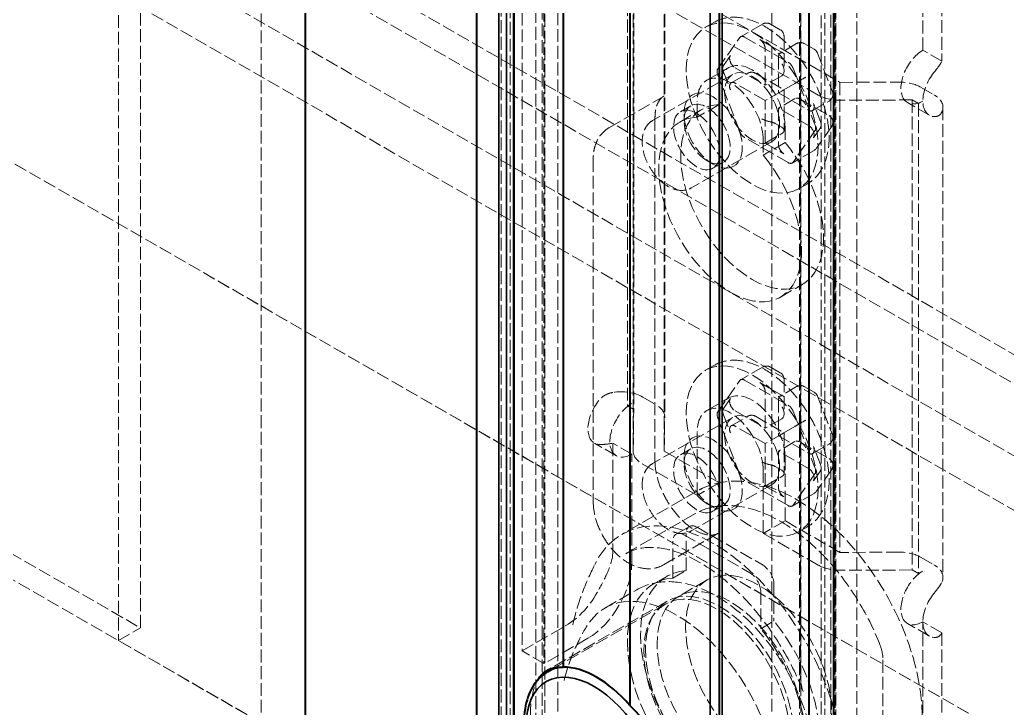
# Model space of a CAD drawing. Header units: millimetres. Extents: x 0 to 2378, y 0 to 1682.
# Drawn here: x 2191.6 to 2217.03, y 1401.75 to 1419.48 of the extents above; entities that cross this region are included whole.
import ezdxf

# ---------------------------------------------------------------- set-up
doc = ezdxf.new("R2010")
doc.units = ezdxf.units.MM
doc.header["$LTSCALE"] = 2
doc.linetypes.add('DASHED', pattern=[0.2067, 0.1654, -0.0413])
for name, color, linetype, lineweight, true_color in [('가려진 것(ISO)', 2, 'DASHED', 18, 0xffff00), ('가시적인 것(ISO)', 3, 'Continuous', 40, 0x00ff00), ('가시적인 좁은 것(ISO)', 3, 'Continuous', 35, 0x00ff00)]:
    doc.layers.add(name, color=color, linetype=linetype, lineweight=lineweight, true_color=true_color)

msp = doc.modelspace()

# ---------------------------------------------------------------- linework, layer by layer
at = {"layer": '가려진 것(ISO)'}
for p, q in [((2194.7011, 1403.8223), (2194.7011, 1471.1882)), ((2194.1354, 1470.8624), (2194.1354, 1403.4966)), ((2197.8124, 1468.745), (2197.8124, 1401.3791)), ((2111.8282, 1451.5456), (2194.7011, 1403.8223)), ((2198.9438, 1400.7251), (2111.2625, 1451.2174)), ((2163.6733, 1441.6802), (2260.5186, 1385.9107)), ((2261.1692, 1384.7839), (2163.0227, 1441.3027)), ((2161.4105, 1440.3772), (2258.2559, 1384.6076)), ((2152.2747, 1438.3355), (2271.9172, 1369.438)), ((2164.0127, 1437.475), (2258.3407, 1383.1551)), ((2205.4491, 1430.004), (2205.4491, 1398.6102)), ((2204.2273, 1400.1322), (2204.2273, 1429.2327)), ((2205.115, 1399.9075), (2205.115, 1428.9941)), ((2203.9961, 1428.5099), (2203.9961, 1399.9436)), ((2204.8835, 1398.2844), (2204.8835, 1426.2082)), ((2204.5299, 1426.1186), (2204.5299, 1403.2273)), ((2212.2374, 1394.7011), (2212.2374, 1426.0949)), ((2205.0956, 1425.7929), (2205.0956, 1402.9015)), ((2211.6717, 1425.7692), (2211.6717, 1394.3754)), ((2205.0518, 1400.0947), (2205.0518, 1425.6136)), ((2212.4802, 1424.7752), (2212.4802, 1395.6769)), ((2212.3279, 1424.5679), (2212.3279, 1395.4673)), ((2210.9632, 1400.3738), (2210.9632, 1422.2647)), ((2211.702, 1421.929), (2211.702, 1402.5893)), ((2207.2442, 1421.6344), (2207.2442, 1409.5347)), ((2211.7118, 1421.7784), (2211.7118, 1396.2595)), ((2207.4069, 1421.5407), (2207.4069, 1409.441)), ((2208.2043, 1421.3478), (2208.2043, 1409.2481)), ((2212.5909, 1421.4766), (2212.5909, 1398.5853)), ((2212.6157, 1421.5409), (2212.6157, 1401.0829)), ((2214.8537, 1418.6919), (2214.8537, 1421.4715)), ((2213.1566, 1421.1508), (2213.1566, 1398.2595)), ((2215.3436, 1421.1894), (2215.3436, 1418.4098)), ((2207.3927, 1420.4703), (2207.3927, 1408.3706)), ((2208.1927, 1420.4703), (2212.7182, 1417.8643)), ((2208.1927, 1420.4703), (2208.1927, 1408.3706)), ((2212.1525, 1417.5385), (2207.627, 1420.1446)), ((2184.3774, 1419.8463), (2240.9459, 1387.2706)), ((2209.2578, 1419.2817), (2209.4841, 1419.412)), ((2210.7257, 1419.3654), (2210.16, 1419.0396)), ((2210.9253, 1419.3654), (2211.1775, 1419.2201)), ((2211.2777, 1419.0468), (2211.2777, 1418.1627)), ((2209.5739, 1418.2148), (2210.1373, 1419.0186)), ((2210.2598, 1419.0298), (2211.3865, 1418.381)), ((2211.2757, 1418.6077), (2210.6535, 1418.966)), ((2211.6002, 1418.8618), (2211.1759, 1418.6175)), ((2211.7998, 1418.8618), (2212.052, 1418.7165)), ((2209.895, 1418.5525), (2209.7153, 1418.2963)), ((2210.7949, 1417.7891), (2210.7949, 1418.7211)), ((2212.1387, 1418.6155), (2212.5224, 1417.626)), ((2215.3436, 1418.4098), (2214.8537, 1418.6919)), ((2211.1343, 1418.5256), (2211.1343, 1417.5936)), ((2209.9564, 1418.0685), (2207.8917, 1416.8795)), ((2209.2909, 1417.9193), (2209.8566, 1418.2451)), ((2210.1373, 1416.5987), (2209.5739, 1418.0513)), ((2209.7153, 1418.1327), (2209.895, 1417.6696)), ((2209.9176, 1417.8541), (2210.3419, 1418.0984)), ((2210.0174, 1418.2367), (2210.7949, 1417.7891)), ((2210.5415, 1418.0984), (2211.2777, 1417.6745)), ((2211.2191, 1418.0334), (2210.7949, 1417.7891)), ((2211.509, 1418.2287), (2212.0724, 1416.776)), ((2210.7949, 1417.3966), (2210.0174, 1417.8443)), ((2211.5586, 1417.8379), (2211.1343, 1417.5936)), ((2212.7182, 1417.8643), (2214.2359, 1417.871)), ((2212.7182, 1417.8643), (2212.7182, 1405.7646)), ((2209.6069, 1417.2904), (2209.6069, 1417.6938)), ((2211.2191, 1417.6409), (2210.7949, 1417.3966)), ((2211.1343, 1417.5936), (2211.9117, 1417.1459)), ((2211.2777, 1417.6745), (2211.2777, 1416.6269)), ((2214.8077, 1417.736), (2215.1365, 1417.5467)), ((2208.187, 1417.5127), (2206.7728, 1416.6983)), ((2208.6079, 1417.1073), (2208.8766, 1417.2621)), ((2209.0413, 1416.9646), (2209.0413, 1417.3681)), ((2209.6069, 1417.2904), (2209.0413, 1416.9646)), ((2210.7949, 1416.3011), (2210.7949, 1417.3966)), ((2211.5586, 1417.4455), (2211.1343, 1417.2012)), ((2211.6996, 1417.4316), (2212.4358, 1417.0076)), ((2212.0115, 1417.1361), (2212.4358, 1417.3804)), ((2212.2138, 1416.8575), (2212.0342, 1417.3206)), ((2214.5769, 1417.4118), (2212.7243, 1417.4036)), ((2215.0201, 1417.0188), (2214.4544, 1417.3446)), ((2214.7396, 1417.3181), (2214.5769, 1417.4118)), ((2214.5769, 1417.4118), (2214.5769, 1405.3121)), ((2214.8537, 1417.3838), (2214.7396, 1417.3181)), ((2214.7396, 1417.3181), (2214.7396, 1405.2184)), ((2208.5923, 1416.8434), (2209.158, 1417.1692)), ((2208.7018, 1416.8762), (2208.7018, 1417.0553)), ((2211.9117, 1416.7535), (2211.1343, 1417.2012)), ((2211.1343, 1417.2012), (2211.1343, 1416.2692)), ((2215.3708, 1417.2209), (2215.3708, 1405.1212)), ((2207.9543, 1416.951), (2207.9543, 1408.1215)), ((2211.2191, 1416.7083), (2211.0485, 1416.8066)), ((2210.7949, 1416.3011), (2211.2191, 1416.5454)), ((2211.304, 1416.7166), (2211.304, 1416.3131)), ((2212.0724, 1416.6125), (2211.509, 1415.8087)), ((2212.0342, 1416.4377), (2212.2138, 1416.694)), ((2212.4998, 1416.7195), (2212.116, 1416.172)), ((2210.9545, 1416.3353), (2208.8897, 1415.1463)), ((2211.3865, 1415.7975), (2210.2598, 1416.4464)), ((2210.7383, 1416.3908), (2210.7383, 1415.9874)), ((2211.304, 1416.3131), (2210.7383, 1415.9874)), ((2210.7949, 1416.3011), (2211.2757, 1416.0242)), ((2212.052, 1416.1135), (2211.4863, 1415.7877)), ((2206.3644, 1415.8923), (2206.3644, 1407.0628)), ((2209.2935, 1415.8487), (2209.4485, 1415.7588)), ((2209.4463, 1415.6515), (2209.715, 1415.8062)), ((2211.6531, 1415.1221), (2211.8794, 1415.2524)), ((2211.1873, 1412.3372), (2211.7529, 1412.663)), ((2209.2578, 1410.4522), (2209.4841, 1410.5825)), ((2210.7257, 1410.5359), (2210.16, 1410.2101)), ((2210.9253, 1410.5359), (2211.1775, 1410.3906)), ((2209.5739, 1409.3853), (2210.1373, 1410.1891)), ((2210.2598, 1410.2003), (2211.3865, 1409.5515)), ((2211.2777, 1410.2173), (2211.2777, 1409.3332)), ((2211.2757, 1409.7782), (2210.6535, 1410.1365)), ((2210.7949, 1408.9595), (2210.7949, 1409.8915)), ((2211.6002, 1410.0323), (2211.1759, 1409.788)), ((2211.7998, 1410.0323), (2212.052, 1409.887)), ((2207.6412, 1409.7633), (2207.97, 1409.5739)), ((2209.2909, 1409.4169), (2209.8566, 1409.7426)), ((2209.895, 1409.723), (2209.7153, 1409.4667)), ((2211.1343, 1409.6961), (2211.1343, 1408.7641)), ((2212.1387, 1409.786), (2212.5224, 1408.7965)), ((2207.3583, 1409.6004), (2207.2442, 1409.5347)), ((2207.4069, 1409.441), (2207.2442, 1409.5347)), ((2207.3927, 1408.3742), (2207.4069, 1409.441)), ((2210.0174, 1409.4072), (2210.7949, 1408.9595)), ((2211.509, 1409.3992), (2212.0724, 1407.9465)), ((2209.9564, 1409.239), (2207.8917, 1408.05)), ((2208.1927, 1408.3706), (2208.2043, 1409.2446)), ((2210.1373, 1407.7692), (2209.5739, 1409.2218)), ((2209.6069, 1407.5563), (2209.6069, 1409.1913)), ((2209.7153, 1409.3032), (2209.895, 1408.8401)), ((2209.9176, 1409.0246), (2210.3419, 1409.2689)), ((2210.5415, 1409.2689), (2211.2777, 1408.845)), ((2211.2191, 1409.2039), (2210.7949, 1408.9595)), ((2210.7949, 1408.5671), (2210.0174, 1409.0148)), ((2211.5586, 1409.0084), (2211.1343, 1408.7641)), ((2209.0413, 1407.2305), (2209.0413, 1408.8656)), ((2211.2191, 1408.8114), (2210.7949, 1408.5671)), ((2211.1343, 1408.7641), (2211.9117, 1408.3164)), ((2211.5586, 1408.616), (2211.1343, 1408.3717)), ((2211.2777, 1408.845), (2211.2777, 1407.7974)), ((2206.9591, 1408.2531), (2206.3934, 1408.5788)), ((2206.8684, 1408.5744), (2206.8684, 1405.7948)), ((2207.3583, 1408.2923), (2206.8684, 1408.5744)), ((2208.1927, 1408.3706), (2209.6069, 1407.5563)), ((2208.6079, 1408.2778), (2208.8766, 1408.4326)), ((2210.7949, 1407.4716), (2210.7949, 1408.5671)), ((2211.9117, 1407.924), (2211.1343, 1408.3717)), ((2211.1343, 1408.3717), (2211.1343, 1407.4397)), ((2211.6996, 1408.602), (2212.4358, 1408.1781)), ((2212.0115, 1408.3066), (2212.4358, 1408.5509)), ((2212.2138, 1408.028), (2212.0342, 1408.4911)), ((2207.3583, 1405.5126), (2207.3583, 1408.2923)), ((2208.7018, 1408.0467), (2208.7018, 1408.2258)), ((2211.304, 1408.2141), (2211.304, 1406.579)), ((2207.627, 1408.0449), (2209.0413, 1407.2305)), ((2210.7383, 1407.8883), (2210.7383, 1406.2532)), ((2211.2191, 1407.8788), (2211.0485, 1407.977)), ((2212.0342, 1407.6082), (2212.2138, 1407.8645)), ((2212.4998, 1407.89), (2212.116, 1407.3425)), ((2211.3865, 1406.968), (2210.2598, 1407.6169)), ((2210.7949, 1407.4716), (2211.2191, 1407.7159)), ((2212.0724, 1407.783), (2211.509, 1406.9792)), ((2209.0387, 1407.3438), (2207.1013, 1406.2281)), ((2210.9545, 1407.5058), (2208.8897, 1406.3168)), ((2209.6069, 1407.5563), (2209.0413, 1407.2305)), ((2210.7949, 1407.4716), (2211.2757, 1407.1947)), ((2212.052, 1407.284), (2211.4863, 1406.9582)), ((2209.2935, 1407.0192), (2209.4485, 1406.9293)), ((2209.4463, 1406.822), (2209.715, 1406.9767)), ((2208.9813, 1406.7568), (2207.1994, 1405.7307)), ((2211.304, 1406.579), (2210.7383, 1406.2532)), ((2212.7182, 1405.7646), (2211.304, 1406.579)), ((2208.5001, 1406.2359), (2208.8395, 1406.4313)), ((2209.0391, 1406.4117), (2210.7361, 1405.4344)), ((2211.6531, 1406.2926), (2211.8794, 1406.4229)), ((2209.5843, 1406.2568), (2208.1701, 1405.4424)), ((2208.6997, 1406.2162), (2210.3967, 1405.239)), ((2208.7562, 1405.2995), (2208.7562, 1406.2476)), ((2212.1525, 1405.4388), (2210.7383, 1406.2532)), ((2208.4168, 1405.104), (2208.4168, 1406.0521)), ((2214.2359, 1405.7713), (2212.7182, 1405.7646)), ((2214.8077, 1405.6363), (2215.1365, 1405.447)), ((2214.5769, 1405.3121), (2212.7243, 1405.3039)), ((2214.7396, 1405.2184), (2214.5769, 1405.3121)), ((2207.9213, 1404.9555), (2208.2608, 1405.1509)), ((2208.4168, 1405.104), (2208.7562, 1405.2995)), ((2209.2956, 1405.0545), (2208.5602, 1404.631)), ((2214.8537, 1405.2841), (2214.7396, 1405.2184)), ((2206.6662, 1404.3316), (2207.4864, 1404.804)), ((2211.019, 1404.9445), (2211.019, 1403.9965)), ((2210.6796, 1404.7491), (2210.6796, 1403.801)), ((2208.2683, 1404.509), (2205.1774, 1402.7291)), ((2208.2208, 1404.4355), (2205.386, 1402.8031)), ((2194.1354, 1403.4966), (2194.7011, 1403.8223)), ((2204.5299, 1403.2273), (2205.6613, 1403.8788)), ((2210.6796, 1403.801), (2211.019, 1403.9965)), ((2215.0201, 1403.611), (2214.4544, 1403.9368)), ((2214.8537, 1401.1964), (2214.8537, 1403.976)), ((2215.3436, 1403.6939), (2214.8537, 1403.976)), ((2206.227, 1403.5531), (2205.0956, 1402.9015)), ((2215.3436, 1403.6939), (2215.3436, 1400.9143)), ((2197.8124, 1401.3791), (2194.1354, 1403.4966)), ((2205.0956, 1402.9015), (2204.5299, 1403.2273)), ((2213.8253, 1402.9954), (2213.8253, 1398.4427))]:
    msp.add_line(p, q, dxfattribs=at)
for centre, start, end in [((2210.8255, 1419.1921), 60.06401, 119.93599), ((2211.0777, 1419.0468), 0, 60.06401), ((2211.7, 1418.6885), 60.06401, 119.93599), ((2211.9522, 1418.5432), 21.19789, 60.06401), ((2210.4417, 1417.9251), 60.06401, 119.93599), ((2212.336, 1417.5537), 299.93599, 21.19789), ((2212.336, 1416.8343), 324.97291, 60.06401), ((2211.9522, 1416.2868), 299.93599, 324.97291), ((2210.8255, 1410.3626), 60.06401, 119.93599), ((2211.0777, 1410.2173), 0, 60.06401), ((2211.7, 1409.859), 60.06401, 119.93599), ((2211.9522, 1409.7137), 21.19789, 60.06401), ((2210.4417, 1409.0956), 60.06401, 119.93599), ((2212.336, 1408.7242), 299.93599, 21.19789), ((2212.336, 1408.0048), 324.97291, 60.06401), ((2211.9522, 1407.4573), 299.93599, 324.97291)]:
    msp.add_arc(centre, 0.2, start, end, dxfattribs=at)
for centre, major_axis in [((2210.4555, 1417.2019), (1.1977, -2.0798)), ((2210.4555, 1417.2019), (0.499, -0.8666)), ((2209.4514, 1416.6237), (0.529, -0.9186)), ((2209.2958, 1416.5341), (0.4192, -0.7279)), ((2209.0271, 1416.3794), (0.4192, -0.7279)), ((2210.4555, 1408.3724), (1.1977, -2.0798)), ((2210.4555, 1408.3724), (0.499, -0.8666)), ((2209.4514, 1407.7942), (0.529, -0.9186)), ((2209.0271, 1407.5499), (0.4192, -0.7279)), ((2209.2958, 1407.7046), (0.4192, -0.7279)), ((2210.623, 1402.7493), (1.3274, -2.3051)), ((2209.8876, 1402.3259), (1.3274, -2.3051)), ((2209.5482, 1402.1304), (1.3274, -2.3051)), ((2209.6157, 1402.1693), (1.3474, -2.3398))]:
    msp.add_ellipse(centre, major_axis=major_axis, ratio=0.5780931, dxfattribs=at)
for centre, major_axis, ratio, start_param, end_param in [((2210.2598, 1418.8663), (-0.0998, 0.1733), 0.5780931, 5.4997209, 6.5469184), ((2210.6535, 1418.8025), (-0.0998, 0.1733), 0.5780931, 3.9289245, 5.4997209), ((2210.0174, 1418.4003), (-0.0998, 0.1733), 0.5780931, 0.2637331, 2.3581282), ((2211.2757, 1418.4442), (-0.0998, 0.1733), 0.5780931, 5.4997209, 7.0705172), ((2214.8537, 1418.0378), (-0.3992, -0.6933), 0.5780931, 3.9250571, 7.0666498), ((2210.4555, 1417.2052), (-0.5988, 1.0399), 0.5780931, 3.9289245, 7.0705172), ((2209.8378, 1418.144), (-0.0998, 0.1733), 0.5780931, 0.2637331, 1.3109306), ((2211.0777, 1418.2783), (0.1416, -0.2449), 0.5769785, 6.2822185, 7.8530148), ((2211.3865, 1418.2175), (-0.0998, 0.1733), 0.5780931, 4.4525233, 5.4997209), ((2209.8898, 1416.8794), (-0.5988, 1.0399), 0.5780931, 3.9289245, 7.0705172), ((2209.6964, 1418.0625), (-0.0998, 0.1733), 0.5780931, 0.2637331, 1.3109306), ((2215.4194, 1417.7121), (-0.3992, -0.6933), 0.5780931, 4.4486559, 6.543051), ((2210.0174, 1417.6808), (-0.0998, 0.1733), 0.5780931, 5.4997209, 7.594116), ((2211.7, 1417.92), (0.2, 0.1156), 0.0016725, 3.9260239, 5.4968203), ((2214.242, 1417.4103), (0.8, 0), 0.5758617, 0.7853988, 1.5784298), ((2211.0777, 1417.5589), (0.2, 0.1156), 0.0016725, 5.4968203, 7.0676166), ((2212.7182, 1417.8643), (-0.8, 0), 0.5758617, 0.7853982, 1.5784298), ((2214.5708, 1417.2209), (0.8, 0), 0.5758617, 6.0213859, 7.0685828), ((2210.4555, 1414.9161), (1.2975, -2.2531), 0.5780931, 2.8378568, 8.1615849), ((2211.7, 1417.2005), (-0.1416, 0.2449), 0.5769785, 4.7114221, 6.2822185), ((2211.9117, 1417.3094), (0.0998, -0.1733), 0.5780931, 5.4997209, 7.594116), ((2209.8898, 1414.5903), (1.2975, -2.2531), 0.5780931, 2.8378568, 8.1615849), ((2210.8255, 1416.9356), (-0.2442, 0.0861), 0.2196918, 1.1244757, 2.1718132), ((2210.9071, 1416.7251), (0.2155, -0.0261), 0.5643253, 0.9254022, 1.449001), ((2211.9117, 1416.59), (0.0998, -0.1733), 0.5780931, 0.2637331, 2.3581282), ((2211.9499, 1416.7648), (0.0998, -0.1733), 0.5780931, 0.2637331, 1.3109306), ((2212.0913, 1416.8463), (0.0998, -0.1733), 0.5780931, 0.2637331, 1.3109306), ((2210.2598, 1416.6099), (0.0998, -0.1733), 0.5780931, 4.4525233, 5.4997209), ((2211.0777, 1416.6269), (0.2, 0), 0.5758617, 5.4977871, 7.0685835), ((2211.2757, 1416.1877), (0.0998, -0.1733), 0.5780931, 3.9289245, 5.4997209), ((2211.3865, 1415.961), (0.0998, -0.1733), 0.5780931, 5.4997209, 6.5469184), ((2210.2598, 1410.0368), (-0.0998, 0.1733), 0.5780931, 5.4997209, 6.5469184), ((2207.0755, 1409.4375), (0.8, 0), 0.5758617, 0.7853988, 1.8325957), ((2210.4555, 1408.7027), (-0.5988, 1.0399), 0.5780931, 3.9289245, 7.0705172), ((2210.6535, 1409.973), (-0.0998, 0.1733), 0.5780931, 3.9289245, 5.4997209), ((2206.7927, 1409.2721), (-0.3992, -0.6933), 0.5780931, 4.4486559, 6.543051), ((2210.0174, 1409.5707), (-0.0998, 0.1733), 0.5780931, 0.2637331, 2.3581282), ((2211.2757, 1409.6147), (-0.0998, 0.1733), 0.5780931, 5.4997209, 7.0705172), ((2207.3583, 1408.9463), (-0.3992, -0.6933), 0.5780931, 3.9250571, 7.0666498), ((2207.4043, 1409.2481), (0.8, 0), 0.5758617, 6.2755519, 7.0685828), ((2209.8898, 1408.377), (-0.5988, 1.0399), 0.5780931, 3.9289245, 7.0705172), ((2209.6964, 1409.233), (-0.0998, 0.1733), 0.5780931, 0.2637331, 1.3109306), ((2209.8378, 1409.3145), (-0.0998, 0.1733), 0.5780931, 0.2637331, 1.3109306), ((2211.0777, 1409.4488), (0.1416, -0.2449), 0.5769785, 6.2822185, 7.8530148), ((2211.3865, 1409.3879), (-0.0998, 0.1733), 0.5780931, 4.4525233, 5.4997209), ((2211.7, 1409.0905), (0.2, 0.1156), 0.0016725, 3.9260239, 5.4968203), ((2210.0174, 1408.8513), (-0.0998, 0.1733), 0.5780931, 5.4997209, 7.594116), ((2211.0777, 1408.7294), (0.2, 0.1156), 0.0016725, 5.4968203, 7.0676166), ((2211.7, 1408.371), (-0.1416, 0.2449), 0.5769785, 4.7114221, 6.2822185), ((2208.1927, 1408.3706), (-0.8, 0), 0.5758617, 6.2755519, 7.0685835), ((2211.9117, 1408.4799), (0.0998, -0.1733), 0.5780931, 5.4997209, 7.594116), ((2210.8255, 1408.1061), (-0.2442, 0.0861), 0.2196918, 1.1244757, 2.1718132), ((2210.9071, 1407.8956), (0.2155, -0.0261), 0.5643253, 0.9254022, 1.449001), ((2211.0777, 1407.7974), (0.2, 0), 0.5758617, 5.4977871, 7.0685835), ((2211.9117, 1407.7605), (0.0998, -0.1733), 0.5780931, 0.2637331, 2.3581282), ((2211.9499, 1407.9353), (0.0998, -0.1733), 0.5780931, 0.2637331, 1.3109306), ((2212.0913, 1408.0167), (0.0998, -0.1733), 0.5780931, 0.2637331, 1.3109306), ((2210.2598, 1407.7804), (0.0998, -0.1733), 0.5780931, 4.4525233, 5.4997209), ((2211.2757, 1407.3582), (0.0998, -0.1733), 0.5780931, 3.9289245, 5.4997209), ((2211.3865, 1407.1315), (0.0998, -0.1733), 0.5780931, 5.4997209, 6.5469184), ((2209.4514, 1402.1471), (-2.3501, 4.081), 0.5780931, 4.344059, 6.6553827), ((2209.0391, 1406.0847), (-0.1996, 0.3466), 0.5780931, 5.4997209, 7.0705172), ((2208.6997, 1405.8892), (-0.1996, 0.3466), 0.5780931, 5.4997209, 7.0705172), ((2214.242, 1405.3106), (0.8, 0), 0.5758617, 0.7853988, 1.5784298), ((2206.227, 1404.8611), (-0.7985, -1.3865), 0.5780931, 0.7834645, 2.3542608), ((2210.7361, 1405.1074), (0.1996, -0.3466), 0.5780931, 0.7873319, 2.3581282), ((2212.7182, 1405.7646), (-0.8, 0), 0.5758617, 0.7853982, 1.5784298), ((2214.5708, 1405.1212), (0.8, 0), 0.5758617, 6.0213859, 7.0685828), ((2209.5482, 1402.1304), (-1.6268, 2.8251), 0.5780931, 6.0127257, 11.2699013), ((2209.8876, 1402.3259), (1.6268, -2.8251), 0.5780931, 2.8711331, 8.1283086), ((2210.3967, 1404.912), (0.1996, -0.3466), 0.5780931, 0.7873319, 2.3581282), ((2214.8537, 1404.6301), (-0.3992, -0.6933), 0.5780931, 3.9250571, 7.0666498), ((2205.6613, 1405.1869), (-0.7985, -1.3865), 0.5780931, 0.7834645, 1.6315265), ((2208.5126, 1401.1253), (-1.8464, 3.2064), 0.5780931, 4.3982095, 6.6012322), ((2215.4194, 1404.3043), (-0.3992, -0.6933), 0.5780931, 4.4486559, 6.543051)]:
    msp.add_ellipse(centre, major_axis=major_axis, ratio=ratio, start_param=start_param, end_param=end_param, dxfattribs=at)
for points, knots in [([(2209.4841, 1419.412), (2209.6132, 1419.4864), (2209.76, 1419.5289), (2210.0779, 1419.5501), (2210.2498, 1419.5243), (2210.6105, 1419.4051), (2210.7997, 1419.3051), (2211.1685, 1419.0418), (2211.3479, 1418.8772), (2211.6768, 1418.5027), (2211.8263, 1418.2933), (2212.0823, 1417.8502), (2212.1887, 1417.6167), (2212.3486, 1417.1467), (2212.4018, 1416.9103), (2212.4476, 1416.4555), (2212.4399, 1416.2372), (2212.3581, 1415.8435), (2212.2849, 1415.6668), (2212.0963, 1415.4111), (2211.9953, 1415.3192), (2211.8794, 1415.2524)], [3.9289245, 3.9289245, 3.9289245, 3.9289245, 4.2052532, 4.2052532, 4.5032752, 4.5032752, 4.8312275, 4.8312275, 5.1653932, 5.1653932, 5.4974106, 5.4974106, 5.8283163, 5.8283163, 6.1602978, 6.1602978, 6.4944399, 6.4944399, 6.8224877, 6.8224877, 7.0705172, 7.0705172, 7.0705172, 7.0705172]), ([(2215.1365, 1418.1156), (2215.1776, 1418.1667), (2215.2202, 1418.2198), (2215.2918, 1418.3178), (2215.3206, 1418.3628), (2215.3407, 1418.4037), (2215.3422, 1418.4067), (2215.3436, 1418.4098)], [0.72435056, 0.72435056, 0.72435056, 0.72435056, 0.77462472, 0.77462472, 0.82489887, 0.82489887, 0.82888396, 0.82888396, 0.82888396, 0.82888396]), ([(2208.187, 1417.5127), (2208.1607, 1417.4976), (2208.1364, 1417.4789), (2208.0908, 1417.4328), (2208.0695, 1417.4054), (2208.031, 1417.3404), (2208.0138, 1417.3029), (2207.9852, 1417.2179), (2207.9739, 1417.1704), (2207.9584, 1417.0668), (2207.9543, 1417.0106), (2207.9543, 1416.951)], [2.35426078, 2.35426078, 2.35426078, 2.35426078, 2.51172716, 2.51172716, 2.66919353, 2.66919353, 2.8266599, 2.8266599, 2.98412628, 2.98412628, 3.14159265, 3.14159265, 3.14159265, 3.14159265]), ([(2215.3436, 1417.1017), (2215.3422, 1417.0987), (2215.3407, 1417.0957), (2215.3206, 1417.0566), (2215.2918, 1417.0249), (2215.2202, 1416.9861), (2215.1776, 1416.979), (2215.1365, 1416.9828)], [0.20152866, 0.20152866, 0.20152866, 0.20152866, 0.20551375, 0.20551375, 0.2557879, 0.2557879, 0.30606206, 0.30606206, 0.30606206, 0.30606206]), ([(2207.8917, 1416.8795), (2207.8362, 1416.8475), (2207.7877, 1416.8039), (2207.707, 1416.6982), (2207.6767, 1416.635), (2207.6325, 1416.4876), (2207.6231, 1416.4016), (2207.6279, 1416.2156), (2207.6449, 1416.1147), (2207.7031, 1415.9145), (2207.7443, 1415.8151), (2207.8458, 1415.6269), (2207.906, 1415.5381), (2208.041, 1415.3778), (2208.1159, 1415.3064), (2208.2767, 1415.1884), (2208.3628, 1415.1419), (2208.5367, 1415.0865), (2208.6248, 1415.0753), (2208.7739, 1415.0948), (2208.835, 1415.1148), (2208.8897, 1415.1463)], [2.3542608, 2.3542608, 2.3542608, 2.3542608, 2.592027, 2.592027, 2.8537382, 2.8537382, 3.1720468, 3.1720468, 3.5250954, 3.5250954, 3.8772465, 3.8772465, 4.2259396, 4.2259396, 4.5766864, 4.5766864, 4.9312889, 4.9312889, 5.2613846, 5.2613846, 5.4958534, 5.4958534, 5.4958534, 5.4958534]), ([(2206.7728, 1416.6983), (2206.7151, 1416.6651), (2206.662, 1416.6238), (2206.5695, 1416.5304), (2206.5302, 1416.4784), (2206.4653, 1416.369), (2206.4397, 1416.3116), (2206.4003, 1416.1945), (2206.3865, 1416.1348), (2206.3685, 1416.0142), (2206.3644, 1415.9534), (2206.3644, 1415.8923)], [2.35426078, 2.35426078, 2.35426078, 2.35426078, 2.51172716, 2.51172716, 2.66919353, 2.66919353, 2.8266599, 2.8266599, 2.98412628, 2.98412628, 3.14159265, 3.14159265, 3.14159265, 3.14159265]), ([(2209.4841, 1410.5825), (2209.6132, 1410.6569), (2209.76, 1410.6994), (2210.0779, 1410.7206), (2210.2498, 1410.6948), (2210.6105, 1410.5756), (2210.7997, 1410.4756), (2211.1685, 1410.2123), (2211.3479, 1410.0476), (2211.6768, 1409.6732), (2211.8263, 1409.4638), (2212.0823, 1409.0207), (2212.1887, 1408.7872), (2212.3486, 1408.3172), (2212.4018, 1408.0808), (2212.4476, 1407.626), (2212.4399, 1407.4077), (2212.3581, 1407.014), (2212.2849, 1406.8373), (2212.0963, 1406.5816), (2211.9953, 1406.4897), (2211.8794, 1406.4229)], [3.9289245, 3.9289245, 3.9289245, 3.9289245, 4.2052532, 4.2052532, 4.5032752, 4.5032752, 4.8312275, 4.8312275, 5.1653932, 5.1653932, 5.4974106, 5.4974106, 5.8283163, 5.8283163, 6.1602978, 6.1602978, 6.4944399, 6.4944399, 6.8224877, 6.8224877, 7.0705172, 7.0705172, 7.0705172, 7.0705172]), ([(2206.8684, 1409.8825), (2206.8037, 1409.8725), (2206.7363, 1409.8511), (2206.6155, 1409.7837), (2206.5621, 1409.7377), (2206.5165, 1409.6838), (2206.5131, 1409.6797), (2206.5098, 1409.6756)], [-0.30606206, -0.30606206, -0.30606206, -0.30606206, -0.2557879, -0.2557879, -0.20551375, -0.20551375, -0.20152866, -0.20152866, -0.20152866, -0.20152866]), ([(2206.5098, 1408.5428), (2206.5131, 1408.5425), (2206.5165, 1408.5422), (2206.5621, 1408.539), (2206.6155, 1408.5413), (2206.7363, 1408.5542), (2206.8037, 1408.5644), (2206.8684, 1408.5744)], [0.20152866, 0.20152866, 0.20152866, 0.20152866, 0.20551375, 0.20551375, 0.2557879, 0.2557879, 0.30606206, 0.30606206, 0.30606206, 0.30606206]), ([(2207.9543, 1408.1215), (2207.9543, 1408.0095), (2207.9689, 1407.8853), (2208.0285, 1407.625), (2208.0739, 1407.4888), (2208.1922, 1407.2192), (2208.2654, 1407.0859), (2208.4316, 1406.8376), (2208.5247, 1406.7227), (2208.7193, 1406.5241), (2208.8207, 1406.4402), (2209.0185, 1406.3112), (2209.1149, 1406.2656), (2209.2915, 1406.2119), (2209.371, 1406.2042), (2209.4944, 1406.2169), (2209.5421, 1406.2325), (2209.5843, 1406.2568)], [3.1415927, 3.1415927, 3.1415927, 3.1415927, 3.4377809, 3.4377809, 3.7379896, 3.7379896, 4.0414414, 4.0414414, 4.3452518, 4.3452518, 4.6463973, 4.6463973, 4.9431778, 4.9431778, 5.2432925, 5.2432925, 5.4958534, 5.4958534, 5.4958534, 5.4958534]), ([(2207.8917, 1408.05), (2207.8362, 1408.018), (2207.7877, 1407.9744), (2207.707, 1407.8686), (2207.6767, 1407.8055), (2207.6325, 1407.6581), (2207.6231, 1407.5721), (2207.6279, 1407.3861), (2207.6449, 1407.2852), (2207.7031, 1407.085), (2207.7443, 1406.9856), (2207.8458, 1406.7974), (2207.906, 1406.7086), (2208.041, 1406.5483), (2208.1159, 1406.4769), (2208.2767, 1406.3589), (2208.3628, 1406.3124), (2208.5367, 1406.257), (2208.6248, 1406.2457), (2208.7739, 1406.2653), (2208.835, 1406.2853), (2208.8897, 1406.3168)], [2.3542608, 2.3542608, 2.3542608, 2.3542608, 2.592027, 2.592027, 2.8537382, 2.8537382, 3.1720468, 3.1720468, 3.5250954, 3.5250954, 3.8772465, 3.8772465, 4.2259396, 4.2259396, 4.5766864, 4.5766864, 4.9312889, 4.9312889, 5.2613846, 5.2613846, 5.4958534, 5.4958534, 5.4958534, 5.4958534]), ([(2214.836, 1401.508), (2214.836, 1401.9391), (2214.7735, 1402.3966), (2214.5366, 1403.3219), (2214.3624, 1403.7895), (2213.9221, 1404.6892), (2213.6566, 1405.1213), (2213.0587, 1405.9108), (2212.7265, 1406.268), (2212.0227, 1406.873), (2211.651, 1407.1202), (2210.8999, 1407.4715), (2210.5199, 1407.5766), (2209.8087, 1407.6131), (2209.4752, 1407.555), (2209.1311, 1407.3944), (2209.0844, 1407.3701), (2209.0387, 1407.3438)], [0, 0, 0, 0, 0.3342231, 0.3342231, 0.6672973, 0.6672973, 0.9985682, 0.9985682, 1.3301788, 1.3301788, 1.6639746, 1.6639746, 1.9966665, 1.9966665, 2.3046264, 2.3046264, 2.3542608, 2.3542608, 2.3542608, 2.3542608]), ([(2206.3644, 1407.0628), (2206.3644, 1406.9221), (2206.3861, 1406.7799), (2206.4642, 1406.4971), (2206.5213, 1406.3566), (2206.6635, 1406.0917), (2206.7481, 1405.9672), (2206.9403, 1405.7422), (2207.0479, 1405.6418), (2207.2832, 1405.4767), (2207.4112, 1405.4116), (2207.6694, 1405.3425), (2207.798, 1405.3316), (2208.011, 1405.3693), (2208.0944, 1405.3988), (2208.1701, 1405.4424)], [3.1415927, 3.1415927, 3.1415927, 3.1415927, 3.5044624, 3.5044624, 3.8732089, 3.8732089, 4.2371722, 4.2371722, 4.6040399, 4.6040399, 4.9728268, 4.9728268, 5.2895048, 5.2895048, 5.4958534, 5.4958534, 5.4958534, 5.4958534]), ([(2213.7534, 1403.3704), (2213.5951, 1403.7825), (2213.3916, 1404.1897), (2212.9148, 1404.9536), (2212.6418, 1405.3102), (2212.0516, 1405.9386), (2211.7345, 1406.21), (2211.0847, 1406.6392), (2210.752, 1406.7967), (2210.1051, 1406.9743), (2209.7901, 1406.996), (2209.3144, 1406.9109), (2209.1397, 1406.8481), (2208.9813, 1406.7568)], [0.5183607, 0.5183607, 0.5183607, 0.5183607, 0.8447905, 0.8447905, 1.1708387, 1.1708387, 1.4977005, 1.4977005, 1.8257415, 1.8257415, 2.1492252, 2.1492252, 2.3542608, 2.3542608, 2.3542608, 2.3542608]), ([(2211.7704, 1402.1846), (2211.6109, 1402.5952), (2211.4078, 1403.0035), (2210.9343, 1403.7739), (2210.6639, 1404.1357), (2210.0867, 1404.7733), (2209.7801, 1405.0492), (2209.1681, 1405.4878), (2208.863, 1405.6512), (2208.2887, 1405.8585), (2208.0209, 1405.9019), (2207.5617, 1405.8834), (2207.3678, 1405.8277), (2207.1994, 1405.7307)], [0.5245411, 0.5245411, 0.5245411, 0.5245411, 0.8328779, 0.8328779, 1.1419386, 1.1419386, 1.4496027, 1.4496027, 1.7544145, 1.7544145, 2.0603989, 2.0603989, 2.3542608, 2.3542608, 2.3542608, 2.3542608]), ([(2206.8684, 1405.7948), (2206.8684, 1405.6363), (2206.8249, 1405.4644), (2206.6846, 1405.1318), (2206.5942, 1404.9697), (2206.5098, 1404.8103)], [1.22288463, 1.22288463, 1.22288463, 1.22288463, 1.3682602, 1.3682602, 1.50283407, 1.50283407, 1.50283407, 1.50283407]), ([(2205.8385, 1403.9018), (2205.9012, 1404.1864), (2205.9922, 1404.4845), (2206.1983, 1405.026), (2206.3139, 1405.2697), (2206.4042, 1405.4546)], [-1.43309057, -1.43309057, -1.43309057, -1.43309057, -1.19562768, -1.19562768, -0.95816479, -0.95816479, -0.95816479, -0.95816479]), ([(2207.4864, 1404.804), (2207.6864, 1404.9191), (2207.9128, 1404.9866), (2208.4013, 1405.0266), (2208.6645, 1404.9915), (2209.2205, 1404.8199), (2209.5136, 1404.6707), (2210.0871, 1404.2733), (2210.3668, 1404.0218), (2210.8791, 1403.4483), (2211.1118, 1403.1269), (2211.5103, 1402.4459), (2211.6762, 1402.0865), (2211.9261, 1401.3609), (2212.0098, 1400.9947), (2212.0594, 1400.5106), (2212.0663, 1400.3809), (2212.0663, 1400.2539)], [3.9289245, 3.9289245, 3.9289245, 3.9289245, 4.1952637, 4.1952637, 4.4852898, 4.4852898, 4.8133495, 4.8133495, 5.1518446, 5.1518446, 5.4878058, 5.4878058, 5.8222212, 5.8222212, 6.1579767, 6.1579767, 6.2831853, 6.2831853, 6.2831853, 6.2831853]), ([(2215.1365, 1404.7078), (2215.1776, 1404.7589), (2215.2202, 1404.812), (2215.2918, 1404.91), (2215.3206, 1404.955), (2215.3407, 1404.996), (2215.3422, 1404.999), (2215.3436, 1405.002)], [0.71587341, 0.71587341, 0.71587341, 0.71587341, 0.76614757, 0.76614757, 0.81642172, 0.81642172, 0.82040681, 0.82040681, 0.82040681, 0.82040681]), ([(2205.6134, 1402.469), (2205.6761, 1402.7256), (2205.7671, 1402.9925), (2205.9729, 1403.4707), (2206.0884, 1403.6823), (2206.1791, 1403.837)], [0, 0, 0, 0, 0.21288965, 0.21288965, 0.42577929, 0.42577929, 0.42577929, 0.42577929]), ([(2215.3436, 1403.6939), (2215.3422, 1403.6909), (2215.3407, 1403.688), (2215.3206, 1403.6488), (2215.2918, 1403.6171), (2215.2202, 1403.5783), (2215.1776, 1403.5713), (2215.1365, 1403.575)], [0.20152866, 0.20152866, 0.20152866, 0.20152866, 0.20551375, 0.20551375, 0.2557879, 0.2557879, 0.30606206, 0.30606206, 0.30606206, 0.30606206]), ([(2213.7534, 1403.3704), (2213.7923, 1403.2692), (2213.817, 1403.1597), (2213.8247, 1403.0318), (2213.8253, 1403.0136), (2213.8253, 1402.9954)], [0, 0, 0, 0, 0.082594631, 0.082594631, 0.09624807, 0.09624807, 0.09624807, 0.09624807]), ([(2211.702, 1402.5893), (2211.702, 1402.4633), (2211.7192, 1402.3479), (2211.7549, 1402.2274), (2211.7624, 1402.2053), (2211.7705, 1402.1845)], [0, 0, 0, 0, 0.12141977, 0.12141977, 0.15018851, 0.15018851, 0.15018851, 0.15018851]), ([(2205.4499, 1399.0803), (2205.3456, 1399.2495), (2205.2535, 1399.4282), (2205.0386, 1399.9172), (2204.9265, 1400.269), (2204.7806, 1400.9532), (2204.746, 1401.2853), (2204.746, 1401.5639), (2204.746, 1401.8425), (2204.7806, 1402.1029), (2204.8773, 1402.3699), (2204.9053, 1402.4293), (2204.9369, 1402.4823)], [-0.6574547, -0.6574547, -0.6574547, -0.6574547, -0.5112141, -0.5112141, -0.25560705, -0.25560705, 0, 0, 0, 0.25560705, 0.25560705, 0.33894025, 0.33894025, 0.33894025, 0.33894025]), ([(2212.4985, 1401.9451), (2212.5888, 1401.6563), (2212.6216, 1401.3271), (2212.6081, 1400.6747), (2212.5612, 1400.3512), (2212.4985, 1400.0666)], [-0.47492577, -0.47492577, -0.47492577, -0.47492577, -0.23746289, -0.23746289, 0, 0, 0, 0])]:
    msp.add_open_spline(points, degree=3, knots=knots, dxfattribs=at)
msp.add_open_spline([(2211.7704, 1402.1846), (2211.7704, 1402.1845), (2211.7705, 1402.1845), (2211.7705, 1402.1845)], degree=3, dxfattribs=at)
at = {"layer": '가시적인 것(ISO)'}
for p, q in [((2198.9438, 1469.3991), (2198.9438, 1400.7251)), ((2203.3542, 1428.1404), (2203.3542, 1399.574)), ((2205.5936, 1425.7675), (2205.5936, 1402.8115)), ((2207.3036, 1424.7827), (2207.3036, 1401.8267)), ((2204.312, 1424.3179), (2204.312, 1395.4258)), ((2212.5591, 1395.0124), (2212.5591, 1423.5788)), ((2211.9173, 1423.2092), (2211.9173, 1394.6428)), ((2209.6081, 1421.1975), (2209.6081, 1395.0371)), ((2205.386, 1402.8031), (2205.1944, 1402.6927))]:
    msp.add_line(p, q, dxfattribs=at)
msp.add_ellipse((2206.4486, 1400.3455), major_axis=(-1.3474, 2.3398), ratio=0.5780931, start_param=5.0353615, end_param=5.9640802, dxfattribs=at)
for points, knots in [([(2204.9369, 1402.4823), (2205.0022, 1402.592), (2205.0832, 1402.6743), (2205.2877, 1402.7933), (2205.4291, 1402.8237), (2205.5936, 1402.8115)], [0.33894025, 0.33894025, 0.33894025, 0.33894025, 0.5112141, 0.5112141, 0.72151837, 0.72151837, 0.72151837, 0.72151837]), ([(2205.1944, 1402.6927), (2205.0514, 1402.6104), (2204.9293, 1402.4931), (2204.7336, 1402.1988), (2204.6635, 1402.0186), (2204.5797, 1401.6051), (2204.5714, 1401.368), (2204.6209, 1400.8681), (2204.6798, 1400.6049), (2204.8572, 1400.0819), (2204.9753, 1399.8223), (2205.2586, 1399.331), (2205.4235, 1399.0993), (2205.7852, 1398.6855), (2205.9821, 1398.5035), (2206.3914, 1398.2078), (2206.604, 1398.0944), (2207.024, 1397.9544), (2207.2321, 1397.9265), (2207.5789, 1397.964), (2207.7219, 1398.0092), (2207.8492, 1398.0825)], [2.3542608, 2.3542608, 2.3542608, 2.3542608, 2.6341338, 2.6341338, 2.9347287, 2.9347287, 3.2623857, 3.2623857, 3.5951268, 3.5951268, 3.9258861, 3.9258861, 4.2556663, 4.2556663, 4.5864294, 4.5864294, 4.9191665, 4.9191665, 5.2466416, 5.2466416, 5.4958534, 5.4958534, 5.4958534, 5.4958534]), ([(2207.3036, 1401.8267), (2207.5128, 1401.6238), (2207.7098, 1401.3985), (2208.0764, 1400.8991), (2208.2577, 1400.5872), (2208.5022, 1399.9598), (2208.5644, 1399.6437), (2208.5644, 1399.0864), (2208.5022, 1398.8101), (2208.2577, 1398.3507), (2208.0764, 1398.1679), (2207.7098, 1397.9555), (2207.5128, 1397.8929), (2207.3036, 1397.8795)], [1.3231563, 1.3231563, 1.3231563, 1.3231563, 1.5334605, 1.5334605, 1.7890676, 1.7890676, 2.0446746, 2.0446746, 2.3002817, 2.3002817, 2.5558887, 2.5558887, 2.766193, 2.766193, 2.766193, 2.766193])]:
    msp.add_open_spline(points, degree=3, knots=knots, dxfattribs=at)
at = {"layer": '가시적인 좁은 것(ISO)'}
for p, q in [((2203.931, 1398.286), (2203.931, 1424.4465)), ((2204.1279, 1398.2619), (2204.1279, 1424.4224)), ((2204.33, 1424.2701), (2204.33, 1395.378)), ((2209.3788, 1392.4707), (2209.3794, 1421.3625)), ((2209.6031, 1392.4939), (2209.6031, 1421.3559)), ((2209.685, 1421.133), (2209.685, 1394.9725))]:
    msp.add_line(p, q, dxfattribs=at)
msp.add_ellipse((2206.3804, 1400.3062), major_axis=(1.2276, -2.1318), ratio=0.5780931, dxfattribs=at)
msp.add_ellipse((2206.5218, 1400.3876), major_axis=(-1.3274, 2.3051), ratio=0.5780931, start_param=6.0240327, end_param=6.2831853, dxfattribs=at)

doc.saveas('drawing.dxf')
